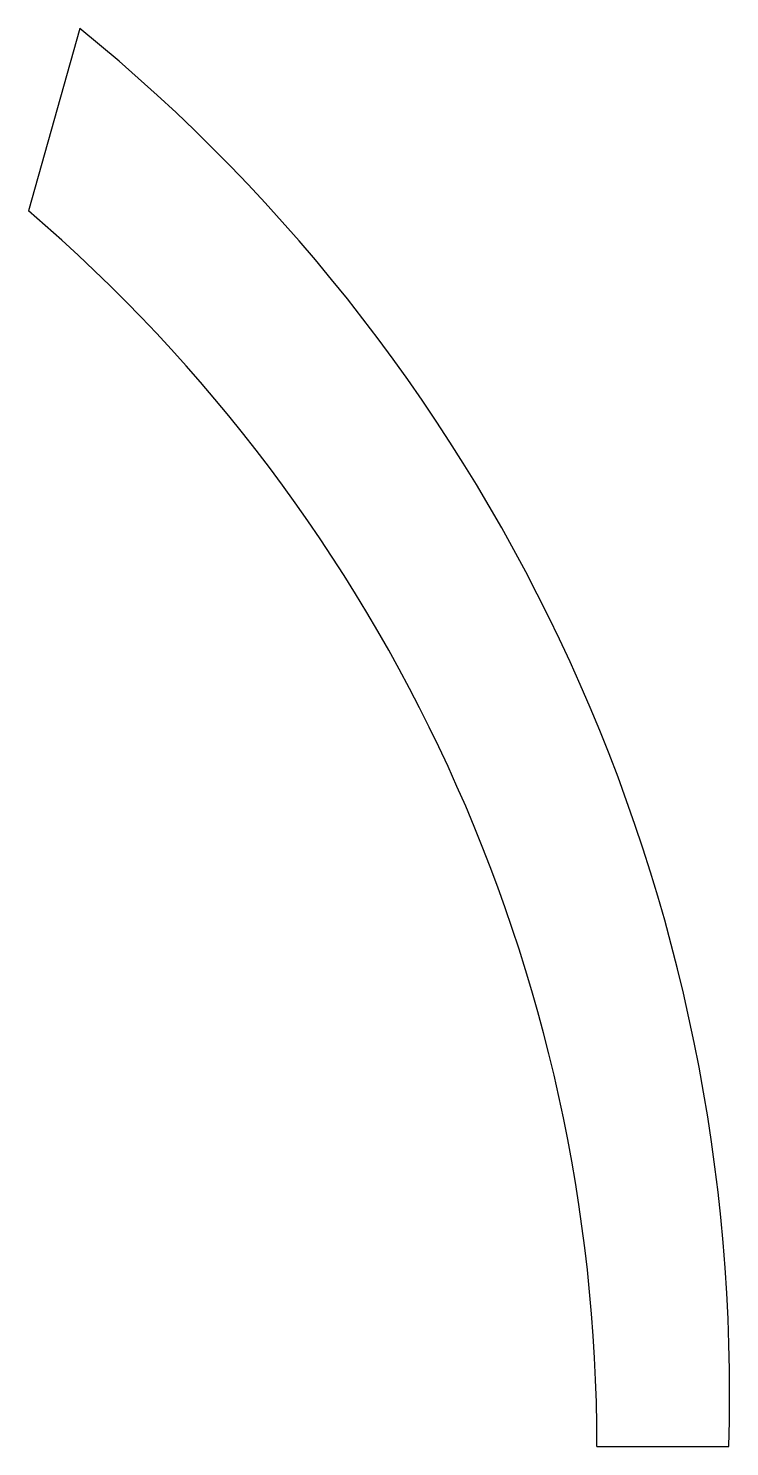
# Model space of a CAD drawing. Header units: millimetres. Extents: x 6.82 to 11.34, y -4.66 to 4.48.
import ezdxf

# ---------------------------------------------------------------- set-up
doc = ezdxf.new("R2010")
doc.units = ezdxf.units.MM

msp = doc.modelspace()

# ---------------------------------------------------------------- linework, layer by layer
at = {"color": 7, "linetype": 'Continuous'}
for p, q in [((7.155, 4.4841), (6.8242, 3.3079)), ((10.4872, -4.6552), (11.3366, -4.6552))]:
    msp.add_line(p, q, dxfattribs=at)
for centre, radius, start, end in [((0, -4.3159), 11.3417, 358.28539, 50.88662), ((0, -4.6552), 10.4872, 0, 49.40407)]:
    msp.add_arc(centre, radius, start, end, dxfattribs=at)

doc.saveas('drawing.dxf')
